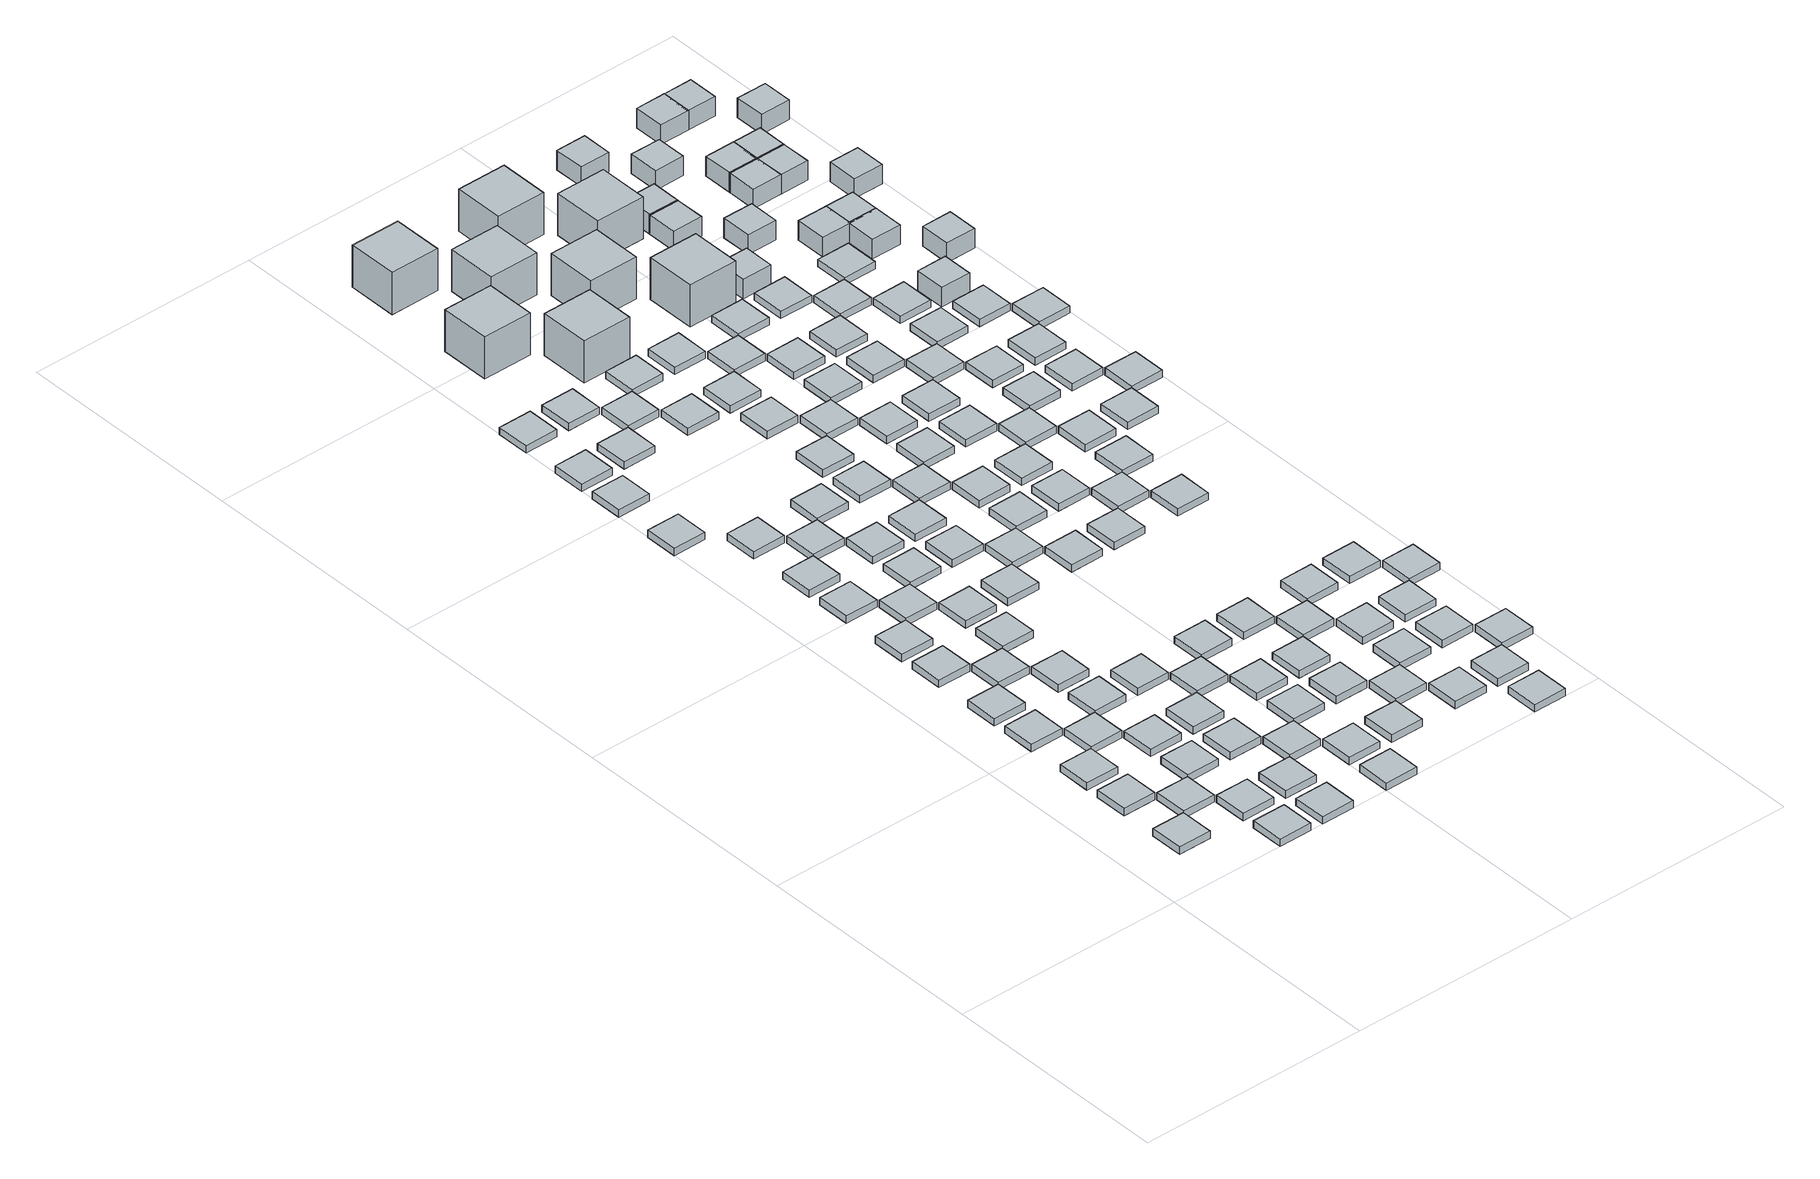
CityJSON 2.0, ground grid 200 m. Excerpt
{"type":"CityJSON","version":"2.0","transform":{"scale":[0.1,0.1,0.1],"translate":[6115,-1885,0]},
"CityObjects":{
"object1":{"type":"GenericCityObject","geometry":[{"type":"Solid","lod":"1","boundaries":[[[[0,1,2,3]],[[4,5,1,0]],[[5,6,2,1]],[[6,7,3,2]],[[7,4,0,3]],[[7,6,5,4]]]]}]},
"object2":{"type":"GenericCityObject","geometry":[{"type":"Solid","lod":"1","boundaries":[[[[8,9,10,11]],[[12,13,9,8]],[[13,14,10,9]],[[14,15,11,10]],[[15,12,8,11]],[[15,14,13,12]]]]}]},
"object3":{"type":"GenericCityObject","geometry":[{"type":"Solid","lod":"1","boundaries":[[[[16,17,18,19]],[[20,21,17,16]],[[21,22,18,17]],[[22,23,19,18]],[[23,20,16,19]],[[23,22,21,20]]]]}]},
"object4":{"type":"GenericCityObject","geometry":[{"type":"Solid","lod":"1","boundaries":[[[[24,25,26,27]],[[28,29,25,24]],[[29,30,26,25]],[[30,31,27,26]],[[31,28,24,27]],[[31,30,29,28]]]]}]},
"object5":{"type":"GenericCityObject","geometry":[{"type":"Solid","lod":"1","boundaries":[[[[32,33,34,35]],[[36,37,33,32]],[[37,38,34,33]],[[38,39,35,34]],[[39,36,32,35]],[[39,38,37,36]]]]}]},
"object6":{"type":"GenericCityObject","geometry":[{"type":"Solid","lod":"1","boundaries":[[[[40,41,42,43]],[[44,45,41,40]],[[45,46,42,41]],[[46,47,43,42]],[[47,44,40,43]],[[47,46,45,44]]]]}]},
"object7":{"type":"GenericCityObject","geometry":[{"type":"Solid","lod":"1","boundaries":[[[[48,49,50,51]],[[52,53,49,48]],[[53,54,50,49]],[[54,55,51,50]],[[55,52,48,51]],[[55,54,53,52]]]]}]},
"object8":{"type":"GenericCityObject","geometry":[{"type":"Solid","lod":"1","boundaries":[[[[56,57,58,59]],[[60,61,57,56]],[[61,62,58,57]],[[62,63,59,58]],[[63,60,56,59]],[[63,62,61,60]]]]}]},
"object9":{"type":"GenericCityObject","geometry":[{"type":"Solid","lod":"1","boundaries":[[[[64,65,66,67]],[[68,69,65,64]],[[69,70,66,65]],[[70,71,67,66]],[[71,68,64,67]],[[71,70,69,68]]]]}]},
"object10":{"type":"GenericCityObject","geometry":[{"type":"Solid","lod":"1","boundaries":[[[[72,73,74,75]],[[76,77,73,72]],[[77,78,74,73]],[[78,79,75,74]],[[79,76,72,75]],[[79,78,77,76]]]]}]},
"object11":{"type":"GenericCityObject","geometry":[{"type":"Solid","lod":"1","boundaries":[[[[80,81,82,83]],[[84,85,81,80]],[[85,86,82,81]],[[86,87,83,82]],[[87,84,80,83]],[[87,86,85,84]]]]}]},
"object12":{"type":"GenericCityObject","geometry":[{"type":"Solid","lod":"1","boundaries":[[[[88,89,90,91]],[[92,93,89,88]],[[93,94,90,89]],[[94,95,91,90]],[[95,92,88,91]],[[95,94,93,92]]]]}]},
"object13":{"type":"GenericCityObject","geometry":[{"type":"Solid","lod":"1","boundaries":[[[[96,97,98,99]],[[100,101,97,96]],[[101,102,98,97]],[[102,103,99,98]],[[103,100,96,99]],[[103,102,101,100]]]]}]},
"object14":{"type":"GenericCityObject","geometry":[{"type":"Solid","lod":"1","boundaries":[[[[104,105,106,107]],[[108,109,105,104]],[[109,110,106,105]],[[110,111,107,106]],[[111,108,104,107]],[[111,110,109,108]]]]}]},
"object15":{"type":"GenericCityObject","geometry":[{"type":"Solid","lod":"1","boundaries":[[[[112,113,114,115]],[[116,117,113,112]],[[117,118,114,113]],[[118,119,115,114]],[[119,116,112,115]],[[119,118,117,116]]]]}]},
"object16":{"type":"GenericCityObject","geometry":[{"type":"Solid","lod":"1","boundaries":[[[[120,121,122,123]],[[124,125,121,120]],[[125,126,122,121]],[[126,127,123,122]],[[127,124,120,123]],[[127,126,125,124]]]]}]},
"object17":{"type":"GenericCityObject","geometry":[{"type":"Solid","lod":"1","boundaries":[[[[128,129,130,131]],[[132,133,129,128]],[[133,134,130,129]],[[134,135,131,130]],[[135,132,128,131]],[[135,134,133,132]]]]}]},
"object18":{"type":"GenericCityObject","geometry":[{"type":"Solid","lod":"1","boundaries":[[[[136,137,138,139]],[[140,141,137,136]],[[141,142,138,137]],[[142,143,139,138]],[[143,140,136,139]],[[143,142,141,140]]]]}]},
"object19":{"type":"GenericCityObject","geometry":[{"type":"Solid","lod":"1","boundaries":[[[[144,145,146,147]],[[148,149,145,144]],[[149,150,146,145]],[[150,151,147,146]],[[151,148,144,147]],[[151,150,149,148]]]]}]},
"object20":{"type":"GenericCityObject","geometry":[{"type":"Solid","lod":"1","boundaries":[[[[152,153,154,155]],[[156,157,153,152]],[[157,158,154,153]],[[158,159,155,154]],[[159,156,152,155]],[[159,158,157,156]]]]}]},
"object21":{"type":"GenericCityObject","geometry":[{"type":"Solid","lod":"1","boundaries":[[[[160,161,162,163]],[[164,165,161,160]],[[165,166,162,161]],[[166,167,163,162]],[[167,164,160,163]],[[167,166,165,164]]]]}]},
"object22":{"type":"GenericCityObject","geometry":[{"type":"Solid","lod":"1","boundaries":[[[[168,169,170,171]],[[172,173,169,168]],[[173,174,170,169]],[[174,175,171,170]],[[175,172,168,171]],[[175,174,173,172]]]]}]},
"object23":{"type":"GenericCityObject","geometry":[{"type":"Solid","lod":"1","boundaries":[[[[176,177,178,179]],[[180,181,177,176]],[[181,182,178,177]],[[182,183,179,178]],[[183,180,176,179]],[[183,182,181,180]]]]}]},
"object24":{"type":"GenericCityObject","geometry":[{"type":"Solid","lod":"1","boundaries":[[[[184,185,186,187]],[[188,189,185,184]],[[189,190,186,185]],[[190,191,187,186]],[[191,188,184,187]],[[191,190,189,188]]]]}]},
"object25":{"type":"GenericCityObject","geometry":[{"type":"Solid","lod":"1","boundaries":[[[[192,193,194,195]],[[196,197,193,192]],[[197,198,194,193]],[[198,199,195,194]],[[199,196,192,195]],[[199,198,197,196]]]]}]},
"object26":{"type":"GenericCityObject","geometry":[{"type":"Solid","lod":"1","boundaries":[[[[200,201,202,203]],[[204,205,201,200]],[[205,206,202,201]],[[206,207,203,202]],[[207,204,200,203]],[[207,206,205,204]]]]}]},
"object27":{"type":"GenericCityObject","geometry":[{"type":"Solid","lod":"1","boundaries":[[[[208,209,210,211]],[[212,213,209,208]],[[213,214,210,209]],[[214,215,211,210]],[[215,212,208,211]],[[215,214,213,212]]]]}]},
"object28":{"type":"GenericCityObject","geometry":[{"type":"Solid","lod":"1","boundaries":[[[[216,217,218,219]],[[220,221,217,216]],[[221,222,218,217]],[[222,223,219,218]],[[223,220,216,219]],[[223,222,221,220]]]]}]},
"object29":{"type":"GenericCityObject","geometry":[{"type":"Solid","lod":"1","boundaries":[[[[224,225,226,227]],[[228,229,225,224]],[[229,230,226,225]],[[230,231,227,226]],[[231,228,224,227]],[[231,230,229,228]]]]}]},
"object30":{"type":"GenericCityObject","geometry":[{"type":"Solid","lod":"1","boundaries":[[[[232,233,234,235]],[[236,237,233,232]],[[237,238,234,233]],[[238,239,235,234]],[[239,236,232,235]],[[239,238,237,236]]]]}]},
"object31":{"type":"GenericCityObject","geometry":[{"type":"Solid","lod":"1","boundaries":[[[[240,241,242,243]],[[244,245,241,240]],[[245,246,242,241]],[[246,247,243,242]],[[247,244,240,243]],[[247,246,245,244]]]]}]},
"object32":{"type":"GenericCityObject","geometry":[{"type":"Solid","lod":"1","boundaries":[[[[248,249,250,251]],[[252,253,249,248]],[[253,254,250,249]],[[254,255,251,250]],[[255,252,248,251]],[[255,254,253,252]]]]}]},
"object33":{"type":"GenericCityObject","geometry":[{"type":"Solid","lod":"1","boundaries":[[[[256,257,258,259]],[[260,261,257,256]],[[261,262,258,257]],[[262,263,259,258]],[[263,260,256,259]],[[263,262,261,260]]]]}]},
"object34":{"type":"GenericCityObject","geometry":[{"type":"Solid","lod":"1","boundaries":[[[[264,265,266,267]],[[268,269,265,264]],[[269,270,266,265]],[[270,271,267,266]],[[271,268,264,267]],[[271,270,269,268]]]]}]},
"object35":{"type":"GenericCityObject","geometry":[{"type":"Solid","lod":"1","boundaries":[[[[272,273,274,275]],[[276,277,273,272]],[[277,278,274,273]],[[278,279,275,274]],[[279,276,272,275]],[[279,278,277,276]]]]}]},
"object36":{"type":"GenericCityObject","geometry":[{"type":"Solid","lod":"1","boundaries":[[[[280,281,282,283]],[[284,285,281,280]],[[285,286,282,281]],[[286,287,283,282]],[[287,284,280,283]],[[287,286,285,284]]]]}]},
"object37":{"type":"GenericCityObject","geometry":[{"type":"Solid","lod":"1","boundaries":[[[[288,289,290,291]],[[292,293,289,288]],[[293,294,290,289]],[[294,295,291,290]],[[295,292,288,291]],[[295,294,293,292]]]]}]},
"object38":{"type":"GenericCityObject","geometry":[{"type":"Solid","lod":"1","boundaries":[[[[296,297,298,299]],[[300,301,297,296]],[[301,302,298,297]],[[302,303,299,298]],[[303,300,296,299]],[[303,302,301,300]]]]}]},
"object39":{"type":"GenericCityObject","geometry":[{"type":"Solid","lod":"1","boundaries":[[[[304,305,306,307]],[[308,309,305,304]],[[309,310,306,305]],[[310,311,307,306]],[[311,308,304,307]],[[311,310,309,308]]]]}]},
"object40":{"type":"GenericCityObject","geometry":[{"type":"Solid","lod":"1","boundaries":[[[[312,313,314,315]],[[316,317,313,312]],[[317,318,314,313]],[[318,319,315,314]],[[319,316,312,315]],[[319,318,317,316]]]]}]},
"object41":{"type":"GenericCityObject","geometry":[{"type":"Solid","lod":"1","boundaries":[[[[320,321,322,323]],[[324,325,321,320]],[[325,326,322,321]],[[326,327,323,322]],[[327,324,320,323]],[[327,326,325,324]]]]}]},
"object42":{"type":"GenericCityObject","geometry":[{"type":"Solid","lod":"1","boundaries":[[[[328,329,330,331]],[[332,333,329,328]],[[333,334,330,329]],[[334,335,331,330]],[[335,332,328,331]],[[335,334,333,332]]]]}]},
"object43":{"type":"GenericCityObject","geometry":[{"type":"Solid","lod":"1","boundaries":[[[[336,337,338,339]],[[340,341,337,336]],[[341,342,338,337]],[[342,343,339,338]],[[343,340,336,339]],[[343,342,341,340]]]]}]},
"object44":{"type":"GenericCityObject","geometry":[{"type":"Solid","lod":"1","boundaries":[[[[344,345,346,347]],[[348,349,345,344]],[[349,350,346,345]],[[350,351,347,346]],[[351,348,344,347]],[[351,350,349,348]]]]}]},
"object45":{"type":"GenericCityObject","geometry":[{"type":"Solid","lod":"1","boundaries":[[[[352,353,354,355]],[[356,357,353,352]],[[357,358,354,353]],[[358,359,355,354]],[[359,356,352,355]],[[359,358,357,356]]]]}]},
"object46":{"type":"GenericCityObject","geometry":[{"type":"Solid","lod":"1","boundaries":[[[[360,361,362,363]],[[364,365,361,360]],[[365,366,362,361]],[[366,367,363,362]],[[367,364,360,363]],[[367,366,365,364]]]]}]},
"object47":{"type":"GenericCityObject","geometry":[{"type":"Solid","lod":"1","boundaries":[[[[368,369,370,371]],[[372,373,369,368]],[[373,374,370,369]],[[374,375,371,370]],[[375,372,368,371]],[[375,374,373,372]]]]}]},
"object48":{"type":"GenericCityObject","geometry":[{"type":"Solid","lod":"1","boundaries":[[[[376,377,378,379]],[[380,381,377,376]],[[381,382,378,377]],[[382,383,379,378]],[[383,380,376,379]],[[383,382,381,380]]]]}]},
"object49":{"type":"GenericCityObject","geometry":[{"type":"Solid","lod":"1","boundaries":[[[[384,385,386,387]],[[388,389,385,384]],[[389,390,386,385]],[[390,391,387,386]],[[391,388,384,387]],[[391,390,389,388]]]]}]},
"object50":{"type":"GenericCityObject","geometry":[{"type":"Solid","lod":"1","boundaries":[[[[392,393,394,395]],[[396,397,393,392]],[[397,398,394,393]],[[398,399,395,394]],[[399,396,392,395]],[[399,398,397,396]]]]}]},
"object51":{"type":"GenericCityObject","geometry":[{"type":"Solid","lod":"1","boundaries":[[[[400,401,402,403]],[[404,405,401,400]],[[405,406,402,401]],[[406,407,403,402]],[[407,404,400,403]],[[407,406,405,404]]]]}]},
"object52":{"type":"GenericCityObject","geometry":[{"type":"Solid","lod":"1","boundaries":[[[[408,409,410,411]],[[412,413,409,408]],[[413,414,410,409]],[[414,415,411,410]],[[415,412,408,411]],[[415,414,413,412]]]]}]},
"object53":{"type":"GenericCityObject","geometry":[{"type":"Solid","lod":"1","boundaries":[[[[416,417,418,419]],[[420,421,417,416]],[[421,422,418,417]],[[422,423,419,418]],[[423,420,416,419]],[[423,422,421,420]]]]}]},
"object54":{"type":"GenericCityObject","geometry":[{"type":"Solid","lod":"1","boundaries":[[[[424,425,426,427]],[[428,429,425,424]],[[429,430,426,425]],[[430,431,427,426]],[[431,428,424,427]],[[431,430,429,428]]]]}]},
"object55":{"type":"GenericCityObject","geometry":[{"type":"Solid","lod":"1","boundaries":[[[[432,433,434,435]],[[436,437,433,432]],[[437,438,434,433]],[[438,439,435,434]],[[439,436,432,435]],[[439,438,437,436]]]]}]},
"object56":{"type":"GenericCityObject","geometry":[{"type":"Solid","lod":"1","boundaries":[[[[440,441,442,443]],[[444,445,441,440]],[[445,446,442,441]],[[446,447,443,442]],[[447,444,440,443]],[[447,446,445,444]]]]}]},
"object57":{"type":"GenericCityObject","geometry":[{"type":"Solid","lod":"1","boundaries":[[[[448,449,450,451]],[[452,453,449,448]],[[453,454,450,449]],[[454,455,451,450]],[[455,452,448,451]],[[455,454,453,452]]]]}]},
"object58":{"type":"GenericCityObject","geometry":[{"type":"Solid","lod":"1","boundaries":[[[[456,457,458,459]],[[460,461,457,456]],[[461,462,458,457]],[[462,463,459,458]],[[463,460,456,459]],[[463,462,461,460]]]]}]},
"object59":{"type":"GenericCityObject","geometry":[{"type":"Solid","lod":"1","boundaries":[[[[464,465,466,467]],[[468,469,465,464]],[[469,470,466,465]],[[470,471,467,466]],[[471,468,464,467]],[[471,470,469,468]]]]}]},
"object60":{"type":"GenericCityObject","geometry":[{"type":"Solid","lod":"1","boundaries":[[[[472,473,474,475]],[[476,477,473,472]],[[477,478,474,473]],[[478,479,475,474]],[[479,476,472,475]],[[479,478,477,476]]]]}]},
"object61":{"type":"GenericCityObject","geometry":[{"type":"Solid","lod":"1","boundaries":[[[[480,481,482,483]],[[484,485,481,480]],[[485,486,482,481]],[[486,487,483,482]],[[487,484,480,483]],[[487,486,485,484]]]]}]},
"object62":{"type":"GenericCityObject","geometry":[{"type":"Solid","lod":"1","boundaries":[[[[488,489,490,491]],[[492,493,489,488]],[[493,494,490,489]],[[494,495,491,490]],[[495,492,488,491]],[[495,494,493,492]]]]}]},
"object63":{"type":"GenericCityObject","geometry":[{"type":"Solid","lod":"1","boundaries":[[[[496,497,498,499]],[[500,501,497,496]],[[501,502,498,497]],[[502,503,499,498]],[[503,500,496,499]],[[503,502,501,500]]]]}]},
"object64":{"type":"GenericCityObject","geometry":[{"type":"Solid","lod":"1","boundaries":[[[[504,505,506,507]],[[508,509,505,504]],[[509,510,506,505]],[[510,511,507,506]],[[511,508,504,507]],[[511,510,509,508]]]]}]},
"object65":{"type":"GenericCityObject","geometry":[{"type":"Solid","lod":"1","boundaries":[[[[512,513,514,515]],[[516,517,513,512]],[[517,518,514,513]],[[518,519,515,514]],[[519,516,512,515]],[[519,518,517,516]]]]}]},
"object66":{"type":"GenericCityObject","geometry":[{"type":"Solid","lod":"1","boundaries":[[[[520,521,522,523]],[[524,525,521,520]],[[525,526,522,521]],[[526,527,523,522]],[[527,524,520,523]],[[527,526,525,524]]]]}]},
"object67":{"type":"GenericCityObject","geometry":[{"type":"Solid","lod":"1","boundaries":[[[[528,529,530,531]],[[532,533,529,528]],[[533,534,530,529]],[[534,535,531,530]],[[535,532,528,531]],[[535,534,533,532]]]]}]},
"object68":{"type":"GenericCityObject","geometry":[{"type":"Solid","lod":"1","boundaries":[[[[536,537,538,539]],[[540,541,537,536]],[[541,542,538,537]],[[542,543,539,538]],[[543,540,536,539]],[[543,542,541,540]]]]}]},
"object69":{"type":"GenericCityObject","geometry":[{"type":"Solid","lod":"1","boundaries":[[[[544,545,546,547]],[[548,549,545,544]],[[549,550,546,545]],[[550,551,547,546]],[[551,548,544,547]],[[551,550,549,548]]]]}]},
"object70":{"type":"GenericCityObject","geometry":[{"type":"Solid","lod":"1","boundaries":[[[[552,553,554,555]],[[556,557,553,552]],[[557,558,554,553]],[[558,559,555,554]],[[559,556,552,555]],[[559,558,557,556]]]]}]},
"object71":{"type":"GenericCityObject","geometry":[{"type":"Solid","lod":"1","boundaries":[[[[560,561,562,563]],[[564,565,561,560]],[[565,566,562,561]],[[566,567,563,562]],[[567,564,560,563]],[[567,566,565,564]]]]}]},
"object72":{"type":"GenericCityObject","geometry":[{"type":"Solid","lod":"1","boundaries":[[[[568,569,570,571]],[[572,573,569,568]],[[573,574,570,569]],[[574,575,571,570]],[[575,572,568,571]],[[575,574,573,572]]]]}]},
"object73":{"type":"GenericCityObject","geometry":[{"type":"Solid","lod":"1","boundaries":[[[[576,577,578,579]],[[580,581,577,576]],[[581,582,578,577]],[[582,583,579,578]],[[583,580,576,579]],[[583,582,581,580]]]]}]},
"object74":{"type":"GenericCityObject","geometry":[{"type":"Solid","lod":"1","boundaries":[[[[584,585,586,587]],[[588,589,585,584]],[[589,590,586,585]],[[590,591,587,586]],[[591,588,584,587]],[[591,590,589,588]]]]}]},
"object75":{"type":"GenericCityObject","geometry":[{"type":"Solid","lod":"1","boundaries":[[[[592,593,594,595]],[[596,597,593,592]],[[597,598,594,593]],[[598,599,595,594]],[[599,596,592,595]],[[599,598,597,596]]]]}]},
"object76":{"type":"GenericCityObject","geometry":[{"type":"Solid","lod":"1","boundaries":[[[[600,601,602,603]],[[604,605,601,600]],[[605,606,602,601]],[[606,607,603,602]],[[607,604,600,603]],[[607,606,605,604]]]]}]},
"object77":{"type":"GenericCityObject","geometry":[{"type":"Solid","lod":"1","boundaries":[[[[608,609,610,611]],[[612,613,609,608]],[[613,614,610,609]],[[614,615,611,610]],[[615,612,608,611]],[[615,614,613,612]]]]}]},
"object78":{"type":"GenericCityObject","geometry":[{"type":"Solid","lod":"1","boundaries":[[[[616,617,618,619]],[[620,621,617,616]],[[621,622,618,617]],[[622,623,619,618]],[[623,620,616,619]],[[623,622,621,620]]]]}]},
"object79":{"type":"GenericCityObject","geometry":[{"type":"Solid","lod":"1","boundaries":[[[[624,625,626,627]],[[628,629,625,624]],[[629,630,626,625]],[[630,631,627,626]],[[631,628,624,627]],[[631,630,629,628]]]]}]},
"object80":{"type":"GenericCityObject","geometry":[{"type":"Solid","lod":"1","boundaries":[[[[632,633,634,635]],[[636,637,633,632]],[[637,638,634,633]],[[638,639,635,634]],[[639,636,632,635]],[[639,638,637,636]]]]}]},
"object81":{"type":"GenericCityObject","geometry":[{"type":"Solid","lod":"1","boundaries":[[[[640,641,642,643]],[[644,645,641,640]],[[645,646,642,641]],[[646,647,643,642]],[[647,644,640,643]],[[647,646,645,644]]]]}]},
"object82":{"type":"GenericCityObject","geometry":[{"type":"Solid","lod":"1","boundaries":[[[[648,649,650,651]],[[652,653,649,648]],[[653,654,650,649]],[[654,655,651,650]],[[655,652,648,651]],[[655,654,653,652]]]]}]},
"object83":{"type":"GenericCityObject","geometry":[{"type":"Solid","lod":"1","boundaries":[[[[656,657,658,659]],[[660,661,657,656]],[[661,662,658,657]],[[662,663,659,658]],[[663,660,656,659]],[[663,662,661,660]]]]}]},
"object84":{"type":"GenericCityObject","geometry":[{"type":"Solid","lod":"1","boundaries":[[[[664,665,666,667]],[[668,669,665,664]],[[669,670,666,665]],[[670,671,667,666]],[[671,668,664,667]],[[671,670,669,668]]]]}]},
"object85":{"type":"GenericCityObject","geometry":[{"type":"Solid","lod":"1","boundaries":[[[[672,673,674,675]],[[676,677,673,672]],[[677,678,674,673]],[[678,679,675,674]],[[679,676,672,675]],[[679,678,677,676]]]]}]},
"object86":{"type":"GenericCityObject","geometry":[{"type":"Solid","lod":"1","boundaries":[[[[680,681,682,683]],[[684,685,681,680]],[[685,686,682,681]],[[686,687,683,682]],[[687,684,680,683]],[[687,686,685,684]]]]}]},
"object87":{"type":"GenericCityObject","geometry":[{"type":"Solid","lod":"1","boundaries":[[[[688,689,690,691]],[[692,693,689,688]],[[693,694,690,689]],[[694,695,691,690]],[[695,692,688,691]],[[695,694,693,692]]]]}]},
"object88":{"type":"GenericCityObject","geometry":[{"type":"Solid","lod":"1","boundaries":[[[[696,697,698,699]],[[700,701,697,696]],[[701,702,698,697]],[[702,703,699,698]],[[703,700,696,699]],[[703,702,701,700]]]]}]},
"object89":{"type":"GenericCityObject","geometry":[{"type":"Solid","lod":"1","boundaries":[[[[704,705,706,707]],[[708,709,705,704]],[[709,710,706,705]],[[710,711,707,706]],[[711,708,704,707]],[[711,710,709,708]]]]}]},
"object90":{"type":"GenericCityObject","geometry":[{"type":"Solid","lod":"1","boundaries":[[[[712,713,714,715]],[[716,717,713,712]],[[717,718,714,713]],[[718,719,715,714]],[[719,716,712,715]],[[719,718,717,716]]]]}]},
"object91":{"type":"GenericCityObject","geometry":[{"type":"Solid","lod":"1","boundaries":[[[[720,721,722,723]],[[724,725,721,720]],[[725,726,722,721]],[[726,727,723,722]],[[727,724,720,723]],[[727,726,725,724]]]]}]},
"object92":{"type":"GenericCityObject","geometry":[{"type":"Solid","lod":"1","boundaries":[[[[728,729,730,731]],[[732,733,729,728]],[[733,734,730,729]],[[734,735,731,730]],[[735,732,728,731]],[[735,734,733,732]]]]}]},
"object93":{"type":"GenericCityObject","geometry":[{"type":"Solid","lod":"1","boundaries":[[[[736,737,738,739]],[[740,741,737,736]],[[741,742,738,737]],[[742,743,739,738]],[[743,740,736,739]],[[743,742,741,740]]]]}]},
"object94":{"type":"GenericCityObject","geometry":[{"type":"Solid","lod":"1","boundaries":[[[[744,745,746,747]],[[748,749,745,744]],[[749,750,746,745]],[[750,751,747,746]],[[751,748,744,747]],[[751,750,749,748]]]]}]},
"object95":{"type":"GenericCityObject","geometry":[{"type":"Solid","lod":"1","boundaries":[[[[752,753,754,755]],[[756,757,753,752]],[[757,758,754,753]],[[758,759,755,754]],[[759,756,752,755]],[[759,758,757,756]]]]}]},
"object96":{"type":"GenericCityObject","geometry":[{"type":"Solid","lod":"1","boundaries":[[[[760,761,762,763]],[[764,765,761,760]],[[765,766,762,761]],[[766,767,763,762]],[[767,764,760,763]],[[767,766,765,764]]]]}]},
"object97":{"type":"GenericCityObject","geometry":[{"type":"Solid","lod":"1","boundaries":[[[[768,769,770,771]],[[772,773,769,768]],[[773,774,770,769]],[[774,775,771,770]],[[775,772,768,771]],[[775,774,773,772]]]]}]},
"object98":{"type":"GenericCityObject","geometry":[{"type":"Solid","lod":"1","boundaries":[[[[776,777,778,779]],[[780,781,777,776]],[[781,782,778,777]],[[782,783,779,778]],[[783,780,776,779]],[[783,782,781,780]]]]}]},
"object99":{"type":"GenericCityObject","geometry":[{"type":"Solid","lod":"1","boundaries":[[[[784,785,786,787]],[[788,789,785,784]],[[789,790,786,785]],[[790,791,787,786]],[[791,788,784,787]],[[791,790,789,788]]]]}]},
"object100":{"type":"GenericCityObject","geometry":[{"type":"Solid","lod":"1","boundaries":[[[[792,793,794,795]],[[796,797,793,792]],[[797,798,794,793]],[[798,799,795,794]],[[799,796,792,795]],[[799,798,797,796]]]]}]},
"object101":{"type":"GenericCityObject","geometry":[{"type":"Solid","lod":"1","boundaries":[[[[800,801,802,803]],[[804,805,801,800]],[[805,806,802,801]],[[806,807,803,802]],[[807,804,800,803]],[[807,806,805,804]]]]}]},
"object102":{"type":"GenericCityObject","geometry":[{"type":"Solid","lod":"1","boundaries":[[[[808,809,810,811]],[[812,813,809,808]],[[813,814,810,809]],[[814,815,811,810]],[[815,812,808,811]],[[815,814,813,812]]]]}]},
"object103":{"type":"GenericCityObject","geometry":[{"type":"Solid","lod":"1","boundaries":[[[[816,817,818,819]],[[820,821,817,816]],[[821,822,818,817]],[[822,823,819,818]],[[823,820,816,819]],[[823,822,821,820]]]]}]},
"object104":{"type":"GenericCityObject","geometry":[{"type":"Solid","lod":"1","boundaries":[[[[824,825,826,827]],[[828,829,825,824]],[[829,830,826,825]],[[830,831,827,826]],[[831,828,824,827]],[[831,830,829,828]]]]}]},
"object105":{"type":"GenericCityObject","geometry":[{"type":"Solid","lod":"1","boundaries":[[[[832,833,834,835]],[[836,837,833,832]],[[837,838,834,833]],[[838,839,835,834]],[[839,836,832,835]],[[839,838,837,836]]]]}]},
"object106":{"type":"GenericCityObject","geometry":[{"type":"Solid","lod":"1","boundaries":[[[[840,841,842,843]],[[844,845,841,840]],[[845,846,842,841]],[[846,847,843,842]],[[847,844,840,843]],[[847,846,845,844]]]]}]},
"object107":{"type":"GenericCityObject","geometry":[{"type":"Solid","lod":"1","boundaries":[[[[848,849,850,851]],[[852,853,849,848]],[[853,854,850,849]],[[854,855,851,850]],[[855,852,848,851]],[[855,854,853,852]]]]}]},
"object108":{"type":"GenericCityObject","geometry":[{"type":"Solid","lod":"1","boundaries":[[[[856,857,858,859]],[[860,861,857,856]],[[861,862,858,857]],[[862,863,859,858]],[[863,860,856,859]],[[863,862,861,860]]]]}]},
"object109":{"type":"GenericCityObject","geometry":[{"type":"Solid","lod":"1","boundaries":[[[[864,865,866,867]],[[868,869,865,864]],[[869,870,866,865]],[[870,871,867,866]],[[871,868,864,867]],[[871,870,869,868]]]]}]},
"object110":{"type":"GenericCityObject","geometry":[{"type":"Solid","lod":"1","boundaries":[[[[872,873,874,875]],[[876,877,873,872]],[[877,878,874,873]],[[878,879,875,874]],[[879,876,872,875]],[[879,878,877,876]]]]}]},
"object111":{"type":"GenericCityObject","geometry":[{"type":"Solid","lod":"1","boundaries":[[[[880,881,882,883]],[[884,885,881,880]],[[885,886,882,881]],[[886,887,883,882]],[[887,884,880,883]],[[887,886,885,884]]]]}]},
"object112":{"type":"GenericCityObject","geometry":[{"type":"Solid","lod":"1","boundaries":[[[[888,889,890,891]],[[892,893,889,888]],[[893,894,890,889]],[[894,895,891,890]],[[895,892,888,891]],[[895,894,893,892]]]]}]},
"object113":{"type":"GenericCityObject","geometry":[{"type":"Solid","lod":"1","boundaries":[[[[896,897,898,899]],[[900,901,897,896]],[[901,902,898,897]],[[902,903,899,898]],[[903,900,896,899]],[[903,902,901,900]]]]}]},
"object114":{"type":"GenericCityObject","geometry":[{"type":"Solid","lod":"1","boundaries":[[[[904,905,906,907]],[[908,909,905,904]],[[909,910,906,905]],[[910,911,907,906]],[[911,908,904,907]],[[911,910,909,908]]]]}]},
"object115":{"type":"GenericCityObject","geometry":[{"type":"Solid","lod":"1","boundaries":[[[[912,913,914,915]],[[916,917,913,912]],[[917,918,914,913]],[[918,919,915,914]],[[919,916,912,915]],[[919,918,917,916]]]]}]},
"object116":{"type":"GenericCityObject","geometry":[{"type":"Solid","lod":"1","boundaries":[[[[920,921,922,923]],[[924,925,921,920]],[[925,926,922,921]],[[926,927,923,922]],[[927,924,920,923]],[[927,926,925,924]]]]}]},
"object117":{"type":"GenericCityObject","geometry":[{"type":"Solid","lod":"1","boundaries":[[[[928,929,930,931]],[[932,933,929,928]],[[933,934,930,929]],[[934,935,931,930]],[[935,932,928,931]],[[935,934,933,932]]]]}]},
"object118":{"type":"GenericCityObject","geometry":[{"type":"Solid","lod":"1","boundaries":[[[[936,937,938,939]],[[940,941,937,936]],[[941,942,938,937]],[[942,943,939,938]],[[943,940,936,939]],[[943,942,941,940]]]]}]},
"object119":{"type":"GenericCityObject","geometry":[{"type":"Solid","lod":"1","boundaries":[[[[944,945,946,947]],[[948,949,945,944]],[[949,950,946,945]],[[950,951,947,946]],[[951,948,944,947]],[[951,950,949,948]]]]}]},
"object120":{"type":"GenericCityObject","geometry":[{"type":"Solid","lod":"1","boundaries":[[[[952,953,954,955]],[[956,957,953,952]],[[957,958,954,953]],[[958,959,955,954]],[[959,956,952,955]],[[959,958,957,956]]]]}]},
"object121":{"type":"GenericCityObject","geometry":[{"type":"Solid","lod":"1","boundaries":[[[[960,961,962,963]],[[964,965,961,960]],[[965,966,962,961]],[[966,967,963,962]],[[967,964,960,963]],[[967,966,965,964]]]]}]},
"object122":{"type":"GenericCityObject","geometry":[{"type":"Solid","lod":"1","boundaries":[[[[968,969,970,971]],[[972,973,969,968]],[[973,974,970,969]],[[974,975,971,970]],[[975,972,968,971]],[[975,974,973,972]]]]}]},
"object123":{"type":"GenericCityObject","geometry":[{"type":"Solid","lod":"1","boundaries":[[[[976,977,978,979]],[[980,981,977,976]],[[981,982,978,977]],[[982,983,979,978]],[[983,980,976,979]],[[983,982,981,980]]]]}]},
"object124":{"type":"GenericCityObject","geometry":[{"type":"Solid","lod":"1","boundaries":[[[[984,985,986,987]],[[988,989,985,984]],[[989,990,986,985]],[[990,991,987,986]],[[991,988,984,987]],[[991,990,989,988]]]]}]},
"object125":{"type":"GenericCityObject","geometry":[{"type":"Solid","lod":"1","boundaries":[[[[992,993,994,995]],[[996,997,993,992]],[[997,998,994,993]],[[998,999,995,994]],[[999,996,992,995]],[[999,998,997,996]]]]}]},
"object126":{"type":"GenericCityObject","geometry":[{"type":"Solid","lod":"1","boundaries":[[[[1000,1001,1002,1003]],[[1004,1005,1001,1000]],[[1005,1006,1002,1001]],[[1006,1007,1003,1002]],[[1007,1004,1000,1003]],[[1007,1006,1005,1004]]]]}]},
"object127":{"type":"GenericCityObject","geometry":[{"type":"Solid","lod":"1","boundaries":[[[[1008,1009,1010,1011]],[[1012,1013,1009,1008]],[[1013,1014,1010,1009]],[[1014,1015,1011,1010]],[[1015,1012,1008,1011]],[[1015,1014,1013,1012]]]]}]},
"object128":{"type":"GenericCityObject","geometry":[{"type":"Solid","lod":"1","boundaries":[[[[1016,1017,1018,1019]],[[1020,1021,1017,1016]],[[1021,1022,1018,1017]],[[1022,1023,1019,1018]],[[1023,1020,1016,1019]],[[1023,1022,1021,1020]]]]}]},
"object129":{"type":"GenericCityObject","geometry":[{"type":"Solid","lod":"1","boundaries":[[[[1024,1025,1026,1027]],[[1028,1029,1025,1024]],[[1029,1030,1026,1025]],[[1030,1031,1027,1026]],[[1031,1028,1024,1027]],[[1031,1030,1029,1028]]]]}]},
"object130":{"type":"GenericCityObject","geometry":[{"type":"Solid","lod":"1","boundaries":[[[[1032,1033,1034,1035]],[[1036,1037,1033,1032]],[[1037,1038,1034,1033]],[[1038,1039,1035,1034]],[[1039,1036,1032,1035]],[[1039,1038,1037,1036]]]]}]},
"object131":{"type":"GenericCityObject","geometry":[{"type":"Solid","lod":"1","boundaries":[[[[1040,1041,1042,1043]],[[1044,1045,1041,1040]],[[1045,1046,1042,1041]],[[1046,1047,1043,1042]],[[1047,1044,1040,1043]],[[1047,1046,1045,1044]]]]}]},
"object132":{"type":"GenericCityObject","geometry":[{"type":"Solid","lod":"1","boundaries":[[[[1048,1049,1050,1051]],[[1052,1053,1049,1048]],[[1053,1054,1050,1049]],[[1054,1055,1051,1050]],[[1055,1052,1048,1051]],[[1055,1054,1053,1052]]]]}]},
"object133":{"type":"GenericCityObject","geometry":[{"type":"Solid","lod":"1","boundaries":[[[[1056,1057,1058,1059]],[[1060,1061,1057,1056]],[[1061,1062,1058,1057]],[[1062,1063,1059,1058]],[[1063,1060,1056,1059]],[[1063,1062,1061,1060]]]]}]},
"object134":{"type":"GenericCityObject","geometry":[{"type":"Solid","lod":"1","boundaries":[[[[1064,1065,1066,1067]],[[1068,1069,1065,1064]],[[1069,1070,1066,1065]],[[1070,1071,1067,1066]],[[1071,1068,1064,1067]],[[1071,1070,1069,1068]]]]}]},
"object135":{"type":"GenericCityObject","geometry":[{"type":"Solid","lod":"1","boundaries":[[[[1072,1073,1074,1075]],[[1076,1077,1073,1072]],[[1077,1078,1074,1073]],[[1078,1079,1075,1074]],[[1079,1076,1072,1075]],[[1079,1078,1077,1076]]]]}]},
"object136":{"type":"GenericCityObject","geometry":[{"type":"Solid","lod":"1","boundaries":[[[[1080,1081,1082,1083]],[[1084,1085,1081,1080]],[[1085,1086,1082,1081]],[[1086,1087,1083,1082]],[[1087,1084,1080,1083]],[[1087,1086,1085,1084]]]]}]},
"object137":{"type":"GenericCityObject","geometry":[{"type":"Solid","lod":"1","boundaries":[[[[1088,1089,1090,1091]],[[1092,1093,1089,1088]],[[1093,1094,1090,1089]],[[1094,1095,1091,1090]],[[1095,1092,1088,1091]],[[1095,1094,1093,1092]]]]}]}
},
"vertices":[
[400,400,0],[689,400,0],[689,689,0],[400,689,0],[400,400,65],[689,400,65],[689,689,65],[400,689,65],
[400,1000,0],[689,1000,0],[689,1289,0],[400,1289,0],[400,1000,65],[689,1000,65],[689,1289,65],[400,1289,65],
[400,1400,0],[689,1400,0],[689,1689,0],[400,1689,0],[400,1400,65],[689,1400,65],[689,1689,65],[400,1689,65],
[700,700,0],[989,700,0],[989,989,0],[700,989,0],[700,700,65],[989,700,65],[989,989,65],[700,989,65],
[400,2000,0],[689,2000,0],[689,2289,0],[400,2289,0],[400,2000,65],[689,2000,65],[689,2289,65],[400,2289,65],
[1000,0,0],[1289,0,0],[1289,289,0],[1000,289,0],[1000,0,65],[1289,0,65],[1289,289,65],[1000,289,65],
[400,2400,0],[689,2400,0],[689,2689,0],[400,2689,0],[400,2400,65],[689,2400,65],[689,2689,65],[400,2689,65],
[1000,400,0],[1289,400,0],[1289,689,0],[1000,689,0],[1000,400,65],[1289,400,65],[1289,689,65],[1000,689,65],
[700,1700,0],[989,1700,0],[989,1989,0],[700,1989,0],[700,1700,65],[989,1700,65],[989,1989,65],[700,1989,65],
[400,3000,0],[689,3000,0],[689,3289,0],[400,3289,0],[400,3000,65],[689,3000,65],[689,3289,65],[400,3289,65],
[1000,1000,0],[1289,1000,0],[1289,1289,0],[1000,1289,0],[1000,1000,65],[1289,1000,65],[1289,1289,65],[1000,1289,65],
[1400,0,0],[1689,0,0],[1689,289,0],[1400,289,0],[1400,0,65],[1689,0,65],[1689,289,65],[1400,289,65],
[400,3400,0],[689,3400,0],[689,3689,0],[400,3689,0],[400,3400,65],[689,3400,65],[689,3689,65],[400,3689,65],
[1000,1400,0],[1289,1400,0],[1289,1689,0],[1000,1689,0],[1000,1400,65],[1289,1400,65],[1289,1689,65],[1000,1689,65],
[700,2700,0],[989,2700,0],[989,2989,0],[700,2989,0],[700,2700,65],[989,2700,65],[989,2989,65],[700,2989,65],
[1400,400,0],[1689,400,0],[1689,689,0],[1400,689,0],[1400,400,65],[1689,400,65],[1689,689,65],[1400,689,65],
[400,4000,0],[689,4000,0],[689,4289,0],[400,4289,0],[400,4000,65],[689,4000,65],[689,4289,65],[400,4289,65],
[1000,2000,0],[1289,2000,0],[1289,2289,0],[1000,2289,0],[1000,2000,65],[1289,2000,65],[1289,2289,65],[1000,2289,65],
[0,5400,0],[289,5400,0],[289,5689,0],[0,5689,0],[0,5400,65],[289,5400,65],[289,5689,65],[0,5689,65],
[1400,1000,0],[1689,1000,0],[1689,1289,0],[1400,1289,0],[1400,1000,65],[1689,1000,65],[1689,1289,65],[1400,1289,65],
[400,4400,0],[689,4400,0],[689,4689,0],[400,4689,0],[400,4400,65],[689,4400,65],[689,4689,65],[400,4689,65],
[1000,2400,0],[1289,2400,0],[1289,2689,0],[1000,2689,0],[1000,2400,65],[1289,2400,65],[1289,2689,65],[1000,2689,65],
[0,6000,0],[289,6000,0],[289,6289,0],[0,6289,0],[0,6000,65],[289,6000,65],[289,6289,65],[0,6289,65],
[700,3700,0],[989,3700,0],[989,3989,0],[700,3989,0],[700,3700,65],[989,3700,65],[989,3989,65],[700,3989,65],
[1400,1400,0],[1689,1400,0],[1689,1689,0],[1400,1689,0],[1400,1400,65],[1689,1400,65],[1689,1689,65],[1400,1689,65],
[400,5000,0],[689,5000,0],[689,5289,0],[400,5289,0],[400,5000,65],[689,5000,65],[689,5289,65],[400,5289,65],
[1000,3000,0],[1289,3000,0],[1289,3289,0],[1000,3289,0],[1000,3000,65],[1289,3000,65],[1289,3289,65],[1000,3289,65],
[1700,700,0],[1989,700,0],[1989,989,0],[1700,989,0],[1700,700,65],[1989,700,65],[1989,989,65],[1700,989,65],
[0,6400,0],[289,6400,0],[289,6689,0],[0,6689,0],[0,6400,65],[289,6400,65],[289,6689,65],[0,6689,65],
[1400,2000,0],[1689,2000,0],[1689,2289,0],[1400,2289,0],[1400,2000,65],[1689,2000,65],[1689,2289,65],[1400,2289,65],
[2000,0,0],[2289,0,0],[2289,289,0],[2000,289,0],[2000,0,65],[2289,0,65],[2289,289,65],[2000,289,65],
[1000,3400,0],[1289,3400,0],[1289,3689,0],[1000,3689,0],[1000,3400,65],[1289,3400,65],[1289,3689,65],[1000,3689,65],
[0,7000,0],[289,7000,0],[289,7289,0],[0,7289,0],[0,7000,65],[289,7000,65],[289,7289,65],[0,7289,65],
[700,4700,0],[989,4700,0],[989,4989,0],[700,4989,0],[700,4700,65],[989,4700,65],[989,4989,65],[700,4989,65],
[2000,400,0],[2289,400,0],[2289,689,0],[2000,689,0],[2000,400,65],[2289,400,65],[2289,689,65],[2000,689,65],
[1000,4000,0],[1289,4000,0],[1289,4289,0],[1000,4289,0],[1000,4000,65],[1289,4000,65],[1289,4289,65],[1000,4289,65],
[1700,1700,0],[1989,1700,0],[1989,1989,0],[1700,1989,0],[1700,1700,65],[1989,1700,65],[1989,1989,65],[1700,1989,65],
[2000,1000,0],[2289,1000,0],[2289,1289,0],[2000,1289,0],[2000,1000,65],[2289,1000,65],[2289,1289,65],[2000,1289,65],
[400,6400,0],[689,6400,0],[689,6689,0],[400,6689,0],[400,6400,65],[689,6400,65],[689,6689,65],[400,6689,65],
[1000,4400,0],[1289,4400,0],[1289,4689,0],[1000,4689,0],[1000,4400,65],[1289,4400,65],[1289,4689,65],[1000,4689,65],
[1400,3400,0],[1689,3400,0],[1689,3689,0],[1400,3689,0],[1400,3400,65],[1689,3400,65],[1689,3689,65],[1400,3689,65],
[2000,1400,0],[2289,1400,0],[2289,1689,0],[2000,1689,0],[2000,1400,65],[2289,1400,65],[2289,1689,65],[2000,1689,65],
[400,7000,0],[689,7000,0],[689,7289,0],[400,7289,0],[400,7000,65],[689,7000,65],[689,7289,65],[400,7289,65],
[1000,5000,0],[1289,5000,0],[1289,5289,0],[1000,5289,0],[1000,5000,65],[1289,5000,65],[1289,5289,65],[1000,5289,65],
[2400,400,0],[2689,400,0],[2689,689,0],[2400,689,0],[2400,400,65],[2689,400,65],[2689,689,65],[2400,689,65],
[1400,4000,0],[1689,4000,0],[1689,4289,0],[1400,4289,0],[1400,4000,65],[1689,4000,65],[1689,4289,65],[1400,4289,65],
[2000,2000,0],[2289,2000,0],[2289,2289,0],[2000,2289,0],[2000,2000,65],[2289,2000,65],[2289,2289,65],[2000,2289,65],
[2400,1000,0],[2689,1000,0],[2689,1289,0],[2400,1289,0],[2400,1000,65],[2689,1000,65],[2689,1289,65],[2400,1289,65],
[700,6700,0],[989,6700,0],[989,6989,0],[700,6989,0],[700,6700,65],[989,6700,65],[989,6989,65],[700,6989,65],
[1400,4400,0],[1689,4400,0],[1689,4689,0],[1400,4689,0],[1400,4400,65],[1689,4400,65],[1689,4689,65],[1400,4689,65],
[350,7850,0],[779,7850,0],[779,8279,0],[350,8279,0],[350,7850,375],[779,7850,375],[779,8279,375],[350,8279,375],
[1700,3700,0],[1989,3700,0],[1989,3989,0],[1700,3989,0],[1700,3700,65],[1989,3700,65],[1989,3989,65],[1700,3989,65],
[2400,1400,0],[2689,1400,0],[2689,1689,0],[2400,1689,0],[2400,1400,65],[2689,1400,65],[2689,1689,65],[2400,1689,65],
[1400,5000,0],[1689,5000,0],[1689,5289,0],[1400,5289,0],[1400,5000,65],[1689,5000,65],[1689,5289,65],[1400,5289,65],
[2700,700,0],[2989,700,0],[2989,989,0],[2700,989,0],[2700,700,65],[2989,700,65],[2989,989,65],[2700,989,65],
[1000,6400,0],[1289,6400,0],[1289,6689,0],[1000,6689,0],[1000,6400,65],[1289,6400,65],[1289,6689,65],[1000,6689,65],
[2400,2000,0],[2689,2000,0],[2689,2289,0],[2400,2289,0],[2400,2000,65],[2689,2000,65],[2689,2289,65],[2400,2289,65],
[1400,5400,0],[1689,5400,0],[1689,5689,0],[1400,5689,0],[1400,5400,65],[1689,5400,65],[1689,5689,65],[1400,5689,65],
[2000,3400,0],[2289,3400,0],[2289,3689,0],[2000,3689,0],[2000,3400,65],[2289,3400,65],[2289,3689,65],[2000,3689,65],
[350,8850,0],[779,8850,0],[779,9279,0],[350,9279,0],[350,8850,375],[779,8850,375],[779,9279,375],[350,9279,375],
[1000,7000,0],[1289,7000,0],[1289,7289,0],[1000,7289,0],[1000,7000,65],[1289,7000,65],[1289,7289,65],[1000,7289,65],
[1700,4700,0],[1989,4700,0],[1989,4989,0],[1700,4989,0],[1700,4700,65],[1989,4700,65],[1989,4989,65],[1700,4989,65],
[3000,400,0],[3289,400,0],[3289,689,0],[3000,689,0],[3000,400,65],[3289,400,65],[3289,689,65],[3000,689,65],
[850,7350,0],[1279,7350,0],[1279,7779,0],[850,7779,0],[850,7350,375],[1279,7350,375],[1279,7779,375],[850,7779,375],
[1400,6000,0],[1689,6000,0],[1689,6289,0],[1400,6289,0],[1400,6000,65],[1689,6000,65],[1689,6289,65],[1400,6289,65],
[2000,4000,0],[2289,4000,0],[2289,4289,0],[2000,4289,0],[2000,4000,65],[2289,4000,65],[2289,4289,65],[2000,4289,65],
[2700,1700,0],[2989,1700,0],[2989,1989,0],[2700,1989,0],[2700,1700,65],[2989,1700,65],[2989,1989,65],[2700,1989,65],
[3000,1000,0],[3289,1000,0],[3289,1289,0],[3000,1289,0],[3000,1000,65],[3289,1000,65],[3289,1289,65],[3000,1289,65],
[1400,6400,0],[1689,6400,0],[1689,6689,0],[1400,6689,0],[1400,6400,65],[1689,6400,65],[1689,6689,65],[1400,6689,65],
[2000,4400,0],[2289,4400,0],[2289,4689,0],[2000,4689,0],[2000,4400,65],[2289,4400,65],[2289,4689,65],[2000,4689,65],
[3400,0,0],[3689,0,0],[3689,289,0],[3400,289,0],[3400,0,65],[3689,0,65],[3689,289,65],[3400,289,65],
[1700,5700,0],[1989,5700,0],[1989,5989,0],[1700,5989,0],[1700,5700,65],[1989,5700,65],[1989,5989,65],[1700,5989,65],
[2400,3400,0],[2689,3400,0],[2689,3689,0],[2400,3689,0],[2400,3400,65],[2689,3400,65],[2689,3689,65],[2400,3689,65],
[3000,1400,0],[3289,1400,0],[3289,1689,0],[3000,1689,0],[3000,1400,65],[3289,1400,65],[3289,1689,65],[3000,1689,65],
[850,8350,0],[1279,8350,0],[1279,8779,0],[850,8779,0],[850,8350,375],[1279,8350,375],[1279,8779,375],[850,8779,375],
[1400,7000,0],[1689,7000,0],[1689,7289,0],[1400,7289,0],[1400,7000,65],[1689,7000,65],[1689,7289,65],[1400,7289,65],
[2000,5000,0],[2289,5000,0],[2289,5289,0],[2000,5289,0],[2000,5000,65],[2289,5000,65],[2289,5289,65],[2000,5289,65],
[3400,400,0],[3689,400,0],[3689,689,0],[3400,689,0],[3400,400,65],[3689,400,65],[3689,689,65],[3400,689,65],
[2400,4000,0],[2689,4000,0],[2689,4289,0],[2400,4289,0],[2400,4000,65],[2689,4000,65],[2689,4289,65],[2400,4289,65],
[3000,2000,0],[3289,2000,0],[3289,2289,0],[3000,2289,0],[3000,2000,65],[3289,2000,65],[3289,2289,65],[3000,2289,65],
[2000,5400,0],[2289,5400,0],[2289,5689,0],[2000,5689,0],[2000,5400,65],[2289,5400,65],[2289,5689,65],[2000,5689,65],
[3400,1000,0],[3689,1000,0],[3689,1289,0],[3400,1289,0],[3400,1000,65],[3689,1000,65],[3689,1289,65],[3400,1289,65],
[1700,6700,0],[1989,6700,0],[1989,6989,0],[1700,6989,0],[1700,6700,65],[1989,6700,65],[1989,6989,65],[1700,6989,65],
[2400,4400,0],[2689,4400,0],[2689,4689,0],[2400,4689,0],[2400,4400,65],[2689,4400,65],[2689,4689,65],[2400,4689,65],
[1350,7850,0],[1779,7850,0],[1779,8279,0],[1350,8279,0],[1350,7850,375],[1779,7850,375],[1779,8279,375],[1350,8279,375],
[2000,6000,0],[2289,6000,0],[2289,6289,0],[2000,6289,0],[2000,6000,65],[2289,6000,65],[2289,6289,65],[2000,6289,65],
[2700,3700,0],[2989,3700,0],[2989,3989,0],[2700,3989,0],[2700,3700,65],[2989,3700,65],[2989,3989,65],[2700,3989,65],
[3400,1400,0],[3689,1400,0],[3689,1689,0],[3400,1689,0],[3400,1400,65],[3689,1400,65],[3689,1689,65],[3400,1689,65],
[2400,5000,0],[2689,5000,0],[2689,5289,0],[2400,5289,0],[2400,5000,65],[2689,5000,65],[2689,5289,65],[2400,5289,65],
[3700,700,0],[3989,700,0],[3989,989,0],[3700,989,0],[3700,700,65],[3989,700,65],[3989,989,65],[3700,989,65],
[2000,6400,0],[2289,6400,0],[2289,6689,0],[2000,6689,0],[2000,6400,65],[2289,6400,65],[2289,6689,65],[2000,6689,65],
[3400,2000,0],[3689,2000,0],[3689,2289,0],[3400,2289,0],[3400,2000,65],[3689,2000,65],[3689,2289,65],[3400,2289,65],
[2400,5400,0],[2689,5400,0],[2689,5689,0],[2400,5689,0],[2400,5400,65],[2689,5400,65],[2689,5689,65],[2400,5689,65],
[3000,3400,0],[3289,3400,0],[3289,3689,0],[3000,3689,0],[3000,3400,65],[3289,3400,65],[3289,3689,65],[3000,3689,65],
[1350,8850,0],[1779,8850,0],[1779,9279,0],[1350,9279,0],[1350,8850,375],[1779,8850,375],[1779,9279,375],[1350,9279,375],
[2000,7000,0],[2289,7000,0],[2289,7289,0],[2000,7289,0],[2000,7000,65],[2289,7000,65],[2289,7289,65],[2000,7289,65],
[2700,4700,0],[2989,4700,0],[2989,4989,0],[2700,4989,0],[2700,4700,65],[2989,4700,65],[2989,4989,65],[2700,4989,65],
[1850,7350,0],[2279,7350,0],[2279,7779,0],[1850,7779,0],[1850,7350,375],[2279,7350,375],[2279,7779,375],[1850,7779,375],
[2400,6000,0],[2689,6000,0],[2689,6289,0],[2400,6289,0],[2400,6000,65],[2689,6000,65],[2689,6289,65],[2400,6289,65],
[3000,4000,0],[3289,4000,0],[3289,4289,0],[3000,4289,0],[3000,4000,65],[3289,4000,65],[3289,4289,65],[3000,4289,65],
[3700,1700,0],[3989,1700,0],[3989,1989,0],[3700,1989,0],[3700,1700,65],[3989,1700,65],[3989,1989,65],[3700,1989,65],
[2400,6400,0],[2689,6400,0],[2689,6689,0],[2400,6689,0],[2400,6400,65],[2689,6400,65],[2689,6689,65],[2400,6689,65],
[3000,4400,0],[3289,4400,0],[3289,4689,0],[3000,4689,0],[3000,4400,65],[3289,4400,65],[3289,4689,65],[3000,4689,65],
[2700,5700,0],[2989,5700,0],[2989,5989,0],[2700,5989,0],[2700,5700,65],[2989,5700,65],[2989,5989,65],[2700,5989,65],
[1850,8350,0],[2279,8350,0],[2279,8779,0],[1850,8779,0],[1850,8350,375],[2279,8350,375],[2279,8779,375],[1850,8779,375],
[2400,7000,0],[2689,7000,0],[2689,7289,0],[2400,7289,0],[2400,7000,65],[2689,7000,65],[2689,7289,65],[2400,7289,65],
[3000,5000,0],[3289,5000,0],[3289,5289,0],[3000,5289,0],[3000,5000,65],[3289,5000,65],[3289,5289,65],[3000,5289,65],
[2350,7350,0],[2612,7350,0],[2612,7612,0],[2350,7612,0],[2350,7350,175],[2612,7350,175],[2612,7612,175],[2350,7612,175],
[3000,5400,0],[3289,5400,0],[3289,5689,0],[3000,5689,0],[3000,5400,65],[3289,5400,65],[3289,5689,65],[3000,5689,65],
[2700,6700,0],[2989,6700,0],[2989,6989,0],[2700,6989,0],[2700,6700,65],[2989,6700,65],[2989,6989,65],[2700,6989,65],
[3400,4400,0],[3689,4400,0],[3689,4689,0],[3400,4689,0],[3400,4400,65],[3689,4400,65],[3689,4689,65],[3400,4689,65],
[2350,8100,0],[2612,8100,0],[2612,8362,0],[2350,8362,0],[2350,8100,175],[2612,8100,175],[2612,8362,175],[2350,8362,175],
[3000,6000,0],[3289,6000,0],[3289,6289,0],[3000,6289,0],[3000,6000,65],[3289,6000,65],[3289,6289,65],[3000,6289,65],
[2350,8350,0],[2612,8350,0],[2612,8612,0],[2350,8612,0],[2350,8350,175],[2612,8350,175],[2612,8612,175],[2350,8612,175],
[3400,5000,0],[3689,5000,0],[3689,5289,0],[3400,5289,0],[3400,5000,65],[3689,5000,65],[3689,5289,65],[3400,5289,65],
[3000,6400,0],[3289,6400,0],[3289,6689,0],[3000,6689,0],[3000,6400,65],[3289,6400,65],[3289,6689,65],[3000,6689,65],
[2720,7720,0],[2982,7720,0],[2982,7982,0],[2720,7982,0],[2720,7720,175],[2982,7720,175],[2982,7982,175],[2720,7982,175],
[3400,5400,0],[3689,5400,0],[3689,5689,0],[3400,5689,0],[3400,5400,65],[3689,5400,65],[3689,5689,65],[3400,5689,65],
[2350,9100,0],[2612,9100,0],[2612,9362,0],[2350,9362,0],[2350,9100,175],[2612,9100,175],[2612,9362,175],[2350,9362,175],
[3000,7000,0],[3289,7000,0],[3289,7289,0],[3000,7289,0],[3000,7000,65],[3289,7000,65],[3289,7289,65],[3000,7289,65],
[3700,4700,0],[3989,4700,0],[3989,4989,0],[3700,4989,0],[3700,4700,65],[3989,4700,65],[3989,4989,65],[3700,4989,65],
[3400,6000,0],[3689,6000,0],[3689,6289,0],[3400,6289,0],[3400,6000,65],[3689,6000,65],[3689,6289,65],[3400,6289,65],
[3350,6350,0],[3612,6350,0],[3612,6612,0],[3350,6612,0],[3350,6350,175],[3612,6350,175],[3612,6612,175],[3350,6612,175],
[3100,7350,0],[3362,7350,0],[3362,7612,0],[3100,7612,0],[3100,7350,175],[3362,7350,175],[3362,7612,175],[3100,7612,175],
[2720,8720,0],[2982,8720,0],[2982,8982,0],[2720,8982,0],[2720,8720,175],[2982,8720,175],[2982,8982,175],[2720,8982,175],
[3700,5700,0],[3989,5700,0],[3989,5989,0],[3700,5989,0],[3700,5700,65],[3989,5700,65],[3989,5989,65],[3700,5989,65],
[3350,7100,0],[3612,7100,0],[3612,7362,0],[3350,7362,0],[3350,7100,175],[3612,7100,175],[3612,7362,175],[3350,7362,175],
[3100,8100,0],[3362,8100,0],[3362,8362,0],[3100,8362,0],[3100,8100,175],[3362,8100,175],[3362,8362,175],[3100,8362,175],
[3350,7350,0],[3612,7350,0],[3612,7612,0],[3350,7612,0],[3350,7350,175],[3612,7350,175],[3612,7612,175],[3350,7612,175],
[3100,8350,0],[3362,8350,0],[3362,8612,0],[3100,8612,0],[3100,8350,175],[3362,8350,175],[3362,8612,175],[3100,8612,175],
[3720,6720,0],[3982,6720,0],[3982,6982,0],[3720,6982,0],[3720,6720,175],[3982,6720,175],[3982,6982,175],[3720,6982,175],
[3350,8100,0],[3612,8100,0],[3612,8362,0],[3350,8362,0],[3350,8100,175],[3612,8100,175],[3612,8362,175],[3350,8362,175],
[3100,9100,0],[3362,9100,0],[3362,9362,0],[3100,9362,0],[3100,9100,175],[3362,9100,175],[3362,9362,175],[3100,9362,175],
[3350,8350,0],[3612,8350,0],[3612,8612,0],[3350,8612,0],[3350,8350,175],[3612,8350,175],[3612,8612,175],[3350,8612,175],
[3720,7720,0],[3982,7720,0],[3982,7982,0],[3720,7982,0],[3720,7720,175],[3982,7720,175],[3982,7982,175],[3720,7982,175],
[3350,9100,0],[3612,9100,0],[3612,9362,0],[3350,9362,0],[3350,9100,175],[3612,9100,175],[3612,9362,175],[3350,9362,175],
[3720,8720,0],[3982,8720,0],[3982,8982,0],[3720,8982,0],[3720,8720,175],[3982,8720,175],[3982,8982,175],[3720,8982,175]
]}
